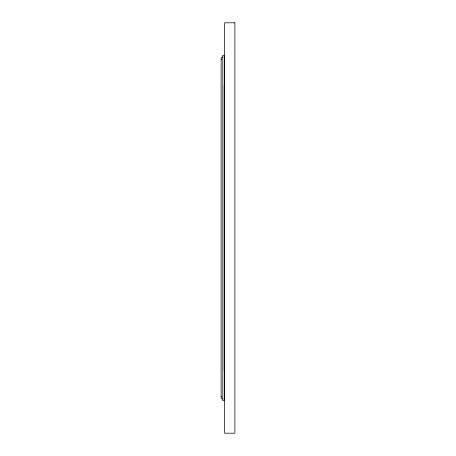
<?xml version="1.0" encoding="UTF-8"?>
<svg xmlns="http://www.w3.org/2000/svg" width="456" height="456" viewBox="0 0 456 456"><rect width="100%" height="100%" fill="white"/><g stroke="black" fill="none" stroke-linecap="round" stroke-linejoin="round"><path stroke-width="0.68" d="M221.166 58.265L221.605 57.502L222.819 57M221.166 396.845L221.337 396.435M224.631 85.318L224.204 85.318L224.204 370.682L224.631 370.682M222.819 399L221.964 398.772L221.166 397.735M221.166 59.155L221.337 59.565M221.109 58.71L221.109 397.29M234.891 22.8L224.631 22.8L224.631 433.2L234.891 433.2L234.891 22.8M224.529 55.29L222.819 55.29L222.819 400.71L224.529 400.71L224.529 55.29"/></g></svg>
